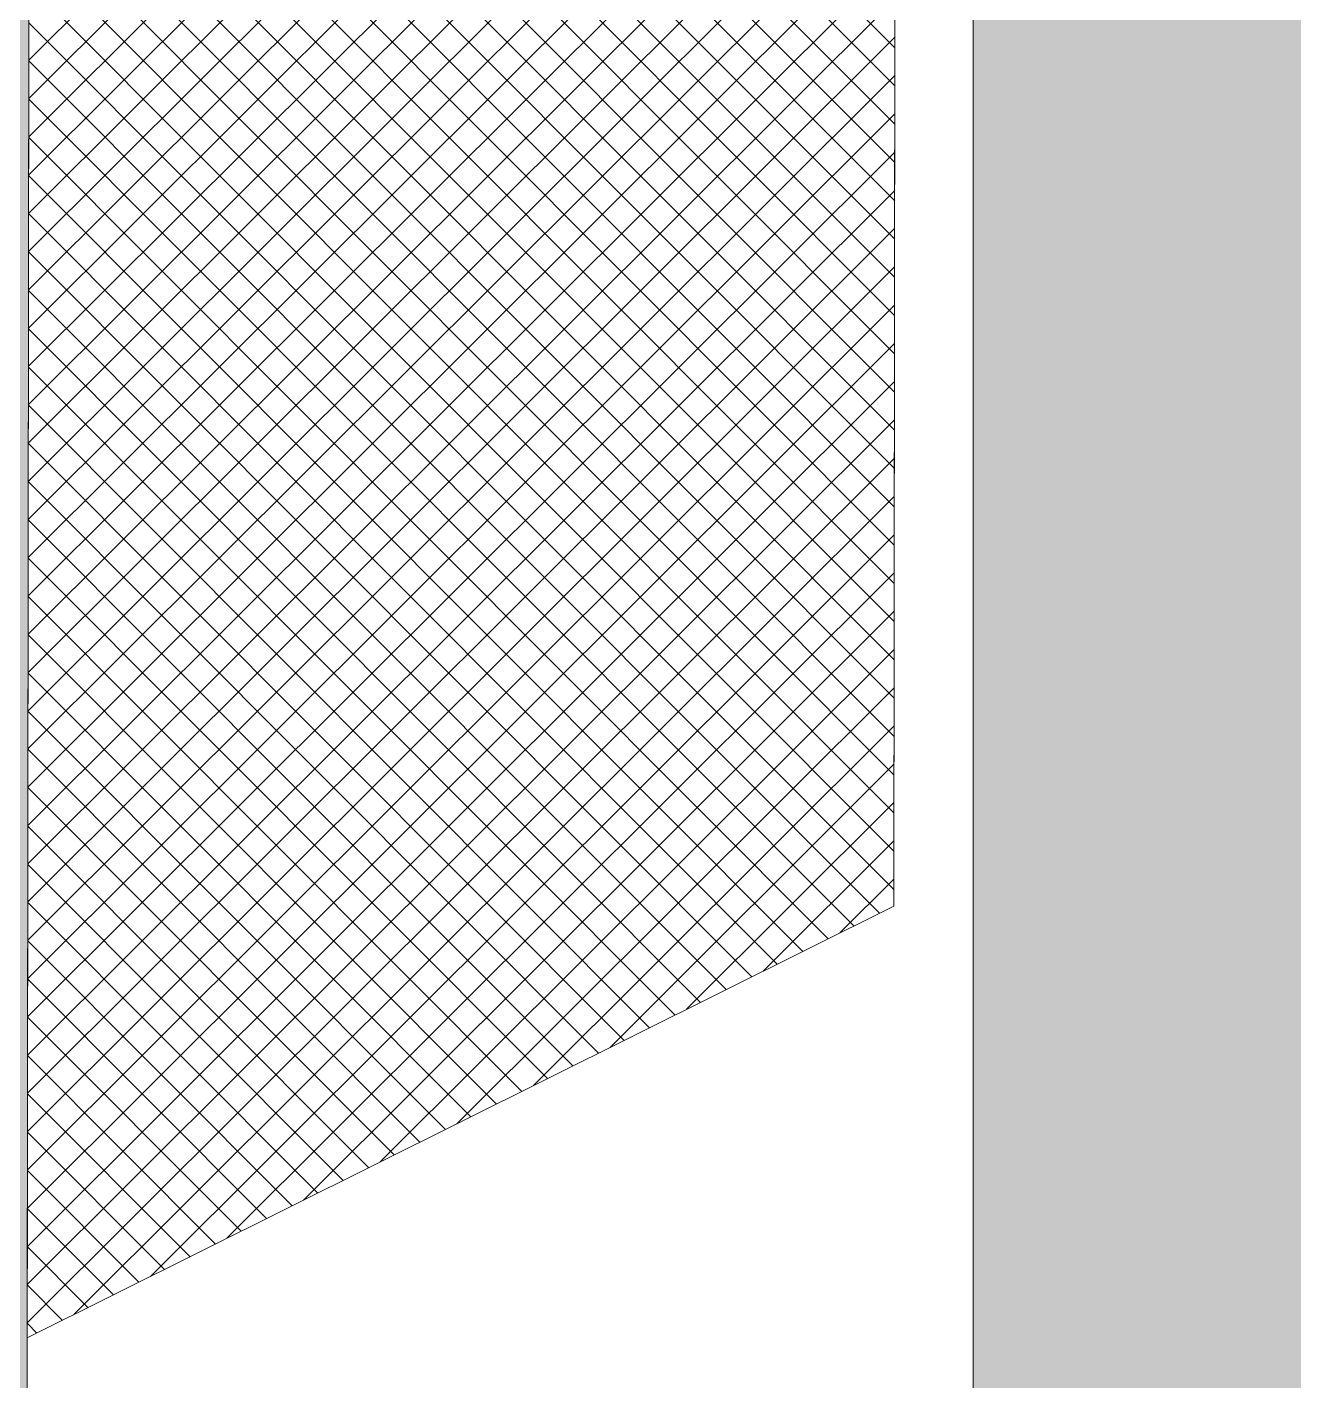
# Model space of a CAD drawing. Header units: inches. Extents: x 22513 to 23848, y -2930 to -2337.
# Drawn here: x 23140.25 to 23149.14, y -2756.62 to -2747.12 of the extents above; entities that cross this region are included whole.
import ezdxf

# ---------------------------------------------------------------- set-up
doc = ezdxf.new("R2010")
doc.units = ezdxf.units.IN
doc.header["$LTSCALE"] = 10
doc.header["$MEASUREMENT"] = 0
for name, color, linetype, lineweight in [('FURNITURE', 144, 'Continuous', 9), ('FURNTIURE', 7, 'Continuous', 5), ('line', 7, 'Continuous', 13)]:
    doc.layers.add(name, color=color, linetype=linetype, lineweight=lineweight)

# ---------------------------------------------------------------- blocks, each defined once
blk = doc.blocks.new("50'X96'-G59")
at = {"layer": 'FURNTIURE', "color": 7, "linetype": 'Continuous'}
for p, q in [((1325.83, 882.474), (1337.83, 894.474)), ((1337.3, 894.474), (1325.944, 883.119)), ((1338.36, 894.474), (1326.36, 882.474)), ((1326.475, 884.179), (1336.769, 894.474)), ((1326.89, 882.474), (1338.891, 894.474)), ((1336.239, 894.474), (1327.005, 885.24)), ((1339.421, 894.474), (1327.421, 882.474)), ((1327.535, 886.301), (1335.709, 894.474)), ((1327.951, 882.474), (1339.951, 894.474)), ((1335.178, 894.474), (1328.066, 887.361)), ((1340.482, 894.474), (1328.481, 882.474)), ((1328.596, 888.422), (1334.648, 894.474)), ((1329.012, 882.474), (1341.012, 894.474)), ((1334.118, 894.474), (1329.127, 889.484)), ((1341.542, 894.474), (1329.542, 882.474)), ((1329.658, 890.544), (1333.587, 894.474)), ((1330.072, 882.474), (1342.073, 894.474)), ((1333.057, 894.474), (1330.188, 891.605)), ((1342.603, 894.474), (1330.603, 882.474)), ((1330.718, 892.666), (1332.527, 894.474)), ((1331.133, 882.474), (1343.133, 894.474)), ((1331.996, 894.474), (1331.249, 893.726)), ((1343.664, 894.474), (1331.663, 882.474)), ((1343.851, 882.475), (1331.852, 894.474)), ((1332.194, 882.474), (1344.194, 894.474)), ((1332.382, 894.474), (1344.382, 882.475)), ((1344.724, 894.474), (1332.724, 882.474)), ((1344.912, 882.475), (1332.913, 894.474)), ((1333.254, 882.474), (1345.255, 894.474)), ((1333.443, 894.474), (1345.442, 882.475)), ((1345.785, 894.474), (1333.785, 882.474)), ((1345.973, 882.475), (1333.973, 894.474)), ((1334.315, 882.474), (1346.315, 894.474)), ((1334.504, 894.474), (1346.503, 882.475)), ((1346.846, 894.474), (1334.845, 882.474)), ((1347.033, 882.475), (1335.034, 894.474)), ((1335.376, 882.474), (1347.376, 894.474)), ((1335.564, 894.474), (1347.564, 882.475)), ((1347.906, 894.474), (1335.906, 882.474)), ((1348.094, 882.475), (1336.095, 894.474)), ((1336.436, 882.474), (1348.437, 894.474)), ((1336.625, 894.474), (1348.624, 882.475)), ((1348.967, 894.474), (1336.967, 882.474)), ((1349.155, 882.475), (1337.155, 894.474)), ((1337.497, 882.474), (1349.497, 894.474)), ((1337.686, 894.474), (1349.685, 882.475)), ((1350.028, 894.474), (1338.027, 882.474)), ((1350.215, 882.475), (1338.216, 894.474)), ((1338.558, 882.474), (1350.558, 894.474)), ((1338.746, 894.474), (1350.746, 882.475)), ((1351.088, 894.474), (1339.088, 882.474)), ((1351.276, 882.475), (1339.277, 894.474)), ((1339.618, 882.474), (1351.619, 894.474)), ((1339.807, 894.474), (1351.806, 882.475)), ((1352.149, 894.474), (1340.149, 882.474)), ((1352.337, 882.475), (1340.337, 894.474)), ((1340.679, 882.474), (1352.679, 894.474)), ((1340.868, 894.474), (1352.867, 882.475)), ((1353.21, 894.474), (1341.209, 882.474)), ((1353.397, 882.475), (1341.398, 894.474)), ((1341.74, 882.474), (1353.74, 894.474)), ((1341.928, 894.474), (1353.928, 882.475)), ((1354.27, 894.474), (1342.27, 882.474)), ((1354.458, 882.475), (1342.459, 894.474)), ((1342.8, 882.474), (1354.801, 894.474)), ((1342.989, 894.474), (1354.988, 882.475)), ((1355.331, 894.474), (1343.331, 882.474)), ((1355.519, 882.475), (1343.519, 894.474)), ((1331.522, 894.274), (1343.321, 882.475)), ((1342.791, 882.475), (1331.345, 893.92)), ((1331.168, 893.567), (1342.26, 882.475)), ((1341.73, 882.475), (1330.992, 893.213)), ((1330.815, 892.86), (1341.2, 882.475)), ((1340.669, 882.475), (1330.638, 892.507)), ((1330.462, 892.152), (1340.139, 882.475)), ((1339.609, 882.475), (1330.284, 891.799)), ((1330.107, 891.446), (1339.078, 882.475)), ((1338.548, 882.475), (1329.931, 891.092)), ((1329.754, 890.738), (1338.018, 882.475)), ((1337.487, 882.475), (1329.577, 890.385)), ((1329.401, 890.031), (1336.957, 882.475)), ((1336.427, 882.475), (1329.224, 889.678)), ((1329.047, 889.325), (1335.896, 882.475)), ((1335.366, 882.475), (1328.871, 888.97)), ((1328.693, 888.617), (1334.836, 882.475)), ((1334.305, 882.475), (1328.516, 888.264)), ((1328.34, 887.91), (1333.775, 882.475)), ((1333.245, 882.475), (1328.163, 887.556)), ((1327.986, 887.203), (1332.714, 882.475)), ((1332.184, 882.475), (1327.81, 886.849)), ((1327.633, 886.496), (1331.654, 882.475)), ((1331.123, 882.475), (1327.456, 886.143)), ((1327.28, 885.788), (1330.593, 882.475)), ((1330.063, 882.475), (1327.102, 885.435)), ((1326.925, 885.082), (1329.532, 882.475)), ((1329.002, 882.475), (1326.749, 884.728)), ((1326.572, 884.374), (1328.472, 882.475)), ((1327.941, 882.475), (1326.395, 884.021)), ((1326.219, 883.667), (1327.411, 882.475)), ((1326.881, 882.475), (1326.042, 883.314)), ((1325.865, 882.961), (1326.35, 882.475)), ((1325.82, 882.475), (1325.689, 882.606))]:
    blk.add_line(p, q, dxfattribs=at)
blk = doc.blocks.new("50'X96'-G58")
at = {"layer": 'FURNTIURE', "color": 7, "linetype": 'Continuous'}
for p, q in [((1325.622, 882.474), (1331.622, 894.474)), ((1355.622, 894.474), (1331.622, 894.474)), ((1364.622, 882.474), (1322.622, 882.474))]:
    blk.add_line(p, q, dxfattribs=at)
blk.add_lwpolyline([(1355.622, 894.474), (1331.622, 894.474), (1325.622, 882.474), (1361.622, 882.474)], close=True, dxfattribs=at)
at = {"layer": 'FURNTIURE', "color": 253, "linetype": 'Continuous'}
for points in [[(1364.622, 882.474), (1322.622, 882.474), (1325.622, 876.474)], [(1364.622, 882.474), (1325.622, 876.474), (1364.622, 876.474)]]:
    blk.add_solid(points, dxfattribs=at)
at = {"layer": 'FURNTIURE'}
blk.add_blockref("50'X96'-G59", (0, 0), dxfattribs=at)
blk = doc.blocks.new("50'X96'-G57")
blk.add_blockref("50'X96'-G58", (0, 0))
blk = doc.blocks.new('A$C2B627B83')
at = {"xscale": 0.7499999999999897, "yscale": 0.7500000000001137, "zscale": 0.7500000000000232, "rotation": 90.07240869653548}
blk.add_blockref("50'X96'-G57", (672.942, -978.51), dxfattribs=at)

msp = doc.modelspace()

# ---------------------------------------------------------------- hatches: boundary and pattern name
at = {"layer": 'line'}
h = msp.add_hatch(color=38, dxfattribs=at)
h.paths.add_polyline_path([(22990.8863, -2567.5792), (23145.3863, -2567.5792), (23145.3863, -2558.5792), (23055.3863, -2558.5792), (23055.3863, -2554.0792), (23050.8863, -2554.0792), (23050.8863, -2558.5792), (22990.8863, -2558.5792), (22990.8863, -2474.5792), (23016.3863, -2474.5792), (23016.3863, -2470.0792), (22990.8863, -2470.0792), (22990.8863, -2345.5792), (23050.8863, -2345.5792), (23055.3863, -2345.5792), (23055.3863, -2336.5792), (22981.8863, -2336.5792), (22981.8863, -2819.5167), (23052.3863, -2819.5167), (23052.3863, -2815.0167), (22990.8863, -2815.0167), (22990.8863, -2683.0792), (23100.2863, -2683.0792), (23100.2863, -2674.0792), (22990.8863, -2674.0792)])
h.paths.add_polyline_path([(23155.8863, -2678.5792), (23184.3863, -2678.5792), (23184.3863, -2674.0792), (23155.8863, -2674.0792), (23142.2863, -2674.0792), (23142.2863, -2683.0792), (23146.8863, -2683.0792), (23146.8863, -2755.0167), (23146.8863, -2774.5167), (23155.8863, -2774.5167), (23155.8863, -2750.5167), (23215.8863, -2750.5167), (23215.8863, -2774.5167), (23220.3863, -2774.5167), (23220.3863, -2750.5167), (23337.3863, -2750.5167), (23337.3863, -2810.5167), (23305.8863, -2810.5167), (23305.8863, -2819.5167), (23326.8863, -2819.5167), (23326.8863, -2824.0167), (23350.8863, -2824.0167), (23350.8863, -2800.0167), (23346.3863, -2800.0167), (23346.3863, -2746.0167), (23337.3863, -2746.0167), (23155.8863, -2746.0167)])
h.paths.add_polyline_path([(23191.8863, -2810.5167), (23155.8863, -2810.5167), (23155.8863, -2804.5167), (23146.8863, -2804.5167), (23146.8863, -2815.0167), (23131.8863, -2815.0167), (23131.8863, -2819.5167), (23146.8863, -2819.5167), (23146.8863, -2824.0167), (23170.8863, -2824.0167), (23170.8863, -2819.5167), (23191.8863, -2819.5167)])
h.paths.add_polyline_path([(23281.8863, -2810.5167), (23215.8863, -2810.5167), (23215.8863, -2815.0167), (23215.8863, -2819.5167), (23281.8863, -2819.5167)], flags=16)
h.paths.add_polyline_path([(23350.8863, -2674.0792), (23337.3863, -2674.0792), (23308.8863, -2674.0792), (23308.8863, -2678.5792), (23337.3863, -2678.5792), (23337.3863, -2698.0167), (23346.3863, -2698.0167), (23346.3863, -2698.0792), (23350.8863, -2698.0792)], flags=17)
h.paths.add_polyline_path([(23346.3863, -2657.5792), (23337.3863, -2657.5792), (23337.3863, -2674.0792), (23346.3863, -2674.0792)])
h.paths.add_polyline_path([(23346.3863, -2554.0792), (23337.3863, -2554.0792), (23337.3863, -2558.5792), (23242.8863, -2558.5792), (23242.8863, -2567.5792), (23337.3863, -2567.5792), (23337.3863, -2572.8292), (23346.3863, -2572.8292)])
h.paths.add_polyline_path([(23200.8863, -2558.5792), (23196.3863, -2558.5792), (23196.3863, -2410.0792), (23302.8863, -2410.0792), (23302.8863, -2405.5792), (23196.3863, -2405.5792), (23196.3863, -2381.5792), (23187.3863, -2381.5792), (23187.3863, -2390.5792), (23191.8863, -2390.5792), (23191.8863, -2558.5792), (23187.3863, -2558.5792), (23187.3863, -2567.5792), (23200.8863, -2567.5792)])
h.paths.add_polyline_path([(23095.8863, -2381.5792), (23055.3863, -2381.5792), (23050.8863, -2381.5792), (23050.8863, -2386.0792), (23050.8863, -2470.0792), (23046.3863, -2470.0792), (23046.3863, -2474.5792), (23050.8863, -2474.5792), (23050.8863, -2518.0792), (23055.3863, -2518.0792), (23055.3863, -2390.5792), (23095.8863, -2390.5792)], flags=17)
h.paths.add_polyline_path([(23376.3863, -2341.0792), (23346.3863, -2341.0792), (23346.3863, -2336.5792), (23191.8863, -2336.5792), (23191.8863, -2345.5792), (23196.3863, -2345.5792), (23371.8863, -2345.5792), (23371.8863, -2405.5792), (23367.3863, -2405.5792), (23332.8863, -2405.5792), (23332.8863, -2410.0792), (23337.3863, -2410.0792), (23337.3863, -2494.0792), (23346.3863, -2494.0792), (23346.3863, -2410.0792), (23376.3863, -2410.0792), (23376.3863, -2390.5792)])
h.paths.add_polyline_path([(23009.6047, -2415.2061), (23059.9065, -2415.2061), (23059.9065, -2438.1526), (23009.6047, -2438.1526)], flags=25)

# ---------------------------------------------------------------- linework, layer by layer
for p, q in [((23146.8863, -2683.0792), (23146.8863, -2755.0167)), ((23146.8863, -2774.5167), (23146.8863, -2750.5167))]:
    msp.add_line(p, q, dxfattribs=at)

# ---------------------------------------------------------------- block references
at = {"layer": 'FURNITURE', "ltscale": 15, "xscale": -0.6750000000029104, "yscale": 0.6749999999992724, "zscale": 0.675}
msp.add_blockref('A$C2B627B83', (23146.8863, -2766.3513), dxfattribs=at)

doc.saveas('drawing.dxf')
